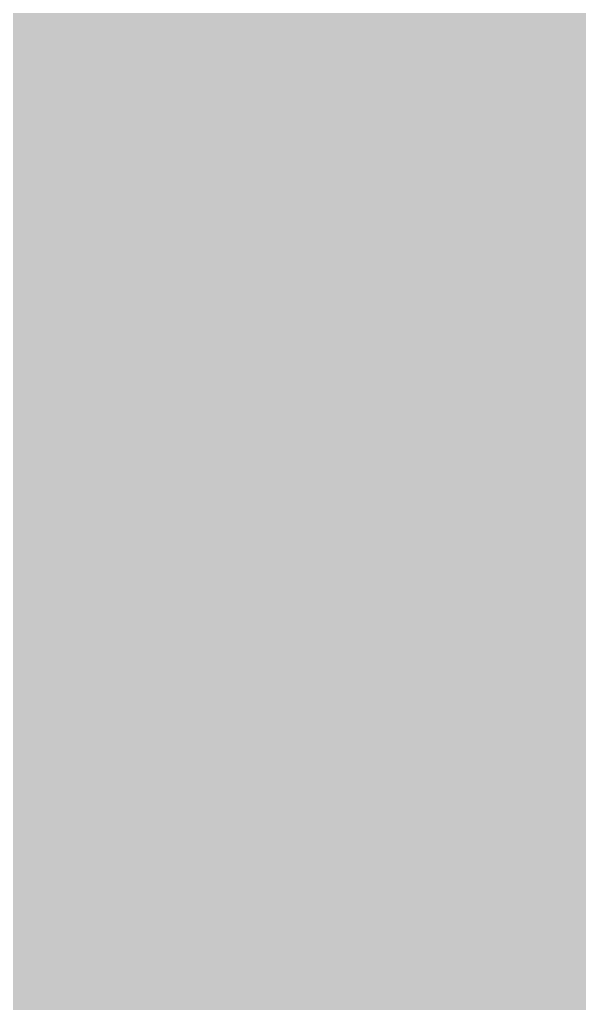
# Model space of a CAD drawing. Header units: inches. Extents: x -10205 to 13964, y -460 to 30702.
# Drawn here: x -3830.6488 to -3830.5285, y 10010.8291 to 10011.0403 of the extents above; entities that cross this region are included whole.
import ezdxf

# ---------------------------------------------------------------- set-up
doc = ezdxf.new("R2010")
doc.units = ezdxf.units.IN
doc.header["$MEASUREMENT"] = 0
doc.layers.add('A-WALL-7', color=113, linetype='Continuous', lineweight=5)

msp = doc.modelspace()

# ---------------------------------------------------------------- hatches: boundary and pattern name
at = {"layer": 'A-WALL-7'}
h = msp.add_hatch(color=256, dxfattribs=at)
h.paths.add_polyline_path([(-3829.97374, 10010.8394), (-3829.97374, 10050.9894), (-3830.72374, 10050.9894), (-3830.72374, 10010.8394)], flags=0)
h.paths.add_polyline_path([(-3829.97374, 10089.0144), (-3829.97374, 10153.9894), (-3830.72374, 10153.9894), (-3830.72374, 10089.0144)], flags=0)
h.paths.add_polyline_path([(-3830.72374, 10192.0144), (-3829.97374, 10192.0144), (-3829.97374, 10242.9894), (-3830.72374, 10242.9894), (-3830.72374, 10203.68191)], flags=0)
h.paths.add_polyline_path([(-3830.72374, 10281.0144), (-3829.97374, 10281.0144), (-3829.97374, 10339.2394), (-3830.72374, 10339.2394), (-3830.72374, 10300.72648)], flags=0)
h.paths.add_polyline_path([(-3830.72374, 10547.1894), (-3829.97374, 10547.9394), (-3829.97374, 10703.7894), (-3830.72374, 10703.7894), (-3830.72374, 10547.8144)], flags=0)
h.paths.add_polyline_path([(-3830.72374, 10531.2394), (-3829.97374, 10531.2394), (-3830.04306, 10547.1894), (-3830.72374, 10547.1894)], flags=0)
h.paths.add_polyline_path([(-3830.72374, 10895.7894), (-3829.97374, 10895.7894), (-3829.97374, 11010.9894), (-3830.72374, 11010.9894), (-3830.72374, 10970.2144)], flags=0)
h.paths.add_polyline_path([(-3830.72374, 11049.0144), (-3829.97374, 11049.0144), (-3829.97374, 11100.5894), (-3830.72374, 11100.5894), (-3830.72374, 11049.3894)], flags=0)
h.paths.add_polyline_path([(-3830.72374, 11138.6144), (-3829.97374, 11138.6144), (-3829.97374, 11164.5894), (-3830.72374, 11164.5894)], flags=0)
h.paths.add_polyline_path([(-3830.72374, 11202.6144), (-3829.97374, 11202.6144), (-3829.97374, 11202.9894), (-3830.72374, 11202.9894)], flags=0)
h.paths.add_polyline_path([(-3830.22374, 11241.0144), (-3829.97374, 11241.0144), (-3829.98462, 11241.5769), (-3830.72374, 11241.5769), (-3830.72374, 11241.0144)], flags=0)
h.paths.add_polyline_path([(-3829.97374, 11249.5769), (-3829.97374, 11279.7894), (-3830.72374, 11279.7894), (-3830.72374, 11249.5769), (-3830.13936, 11249.5769)], flags=0)
h.paths.add_polyline_path([(-3830.72374, 11317.8144), (-3829.97374, 11317.8144), (-3829.97374, 11318.1894), (-3830.72374, 11318.1894)], flags=0)
h.paths.add_polyline_path([(-3830.22374, 11356.2144), (-3829.97374, 11356.2144), (-3829.97374, 11380.1894), (-3830.72374, 11380.1894), (-3830.72374, 11356.2144)], flags=0)
h.paths.add_polyline_path([(-3829.97374, 11418.2144), (-3829.97374, 11471.7894), (-3830.72374, 11471.7894), (-3830.72374, 11418.2144)], flags=0)
h.paths.add_polyline_path([(-3829.97374, 11509.8144), (-3829.97374, 11587.3644), (-3830.72374, 11587.3644), (-3830.72374, 11509.8144)], flags=0)
h.paths.add_polyline_path([(-3829.97374, 11663.4144), (-3829.97374, 11778.9894), (-3830.72374, 11778.9894), (-3830.72374, 11663.4144)], flags=0)
h.paths.add_polyline_path([(-3829.97374, 11817.0144), (-3829.97374, 11867.7769), (-3830.72374, 11867.7769), (-3830.72374, 11817.0144)], flags=0)
h.paths.add_polyline_path([(-3829.97374, 11905.8019), (-3829.97374, 11970.9894), (-3830.72374, 11970.9894), (-3830.72374, 11905.8019)], flags=0)
h.paths.add_polyline_path([(-3830.22374, 12047.0394), (-3829.97374, 12047.0394), (-3829.97374, 12088.5894), (-3830.72374, 12088.5894), (-3830.72374, 12047.0394)], flags=0)
h = msp.add_hatch(color=256, dxfattribs=at)
h.paths.add_polyline_path([(-2103.47374, 10010.0894), (-2103.47374, 10010.8394), (-2138.91124, 10010.8394), (-2138.91124, 10010.0894), (-2105.75415, 10010.0894)], flags=0)
h.paths.add_polyline_path([(-3252.13624, 10010.0894), (-3252.13624, 10010.8394), (-3310.49874, 10010.8394), (-3310.49874, 10010.0894), (-3272.87374, 10010.0894)], flags=0)
h.paths.add_polyline_path([(-3175.71124, 10010.0894), (-3098.53624, 10010.0894), (-3098.53624, 10010.8394), (-3175.71124, 10010.8394), (-3175.71124, 10010.1894)], flags=0)
h.paths.add_polyline_path([(-3016.39874, 10010.0894), (-3016.39874, 10010.8394), (-3060.51124, 10010.8394), (-3060.51124, 10010.0894), (-3019.12374, 10010.0894)], flags=0)
h.paths.add_polyline_path([(-2214.96124, 10010.0894), (-2214.96124, 10010.8394), (-2281.51124, 10010.8394), (-2281.51124, 10010.0894), (-2274.91556, 10010.0894)], flags=0)
h.paths.add_polyline_path([(-2319.53624, 10010.0894), (-2319.53624, 10010.8394), (-2369.31124, 10010.8394), (-2369.31124, 10010.0894)], flags=0)
h.paths.add_polyline_path([(-2978.37374, 10010.0894), (-2906.53624, 10010.0894), (-2906.53624, 10010.8394), (-2978.37374, 10010.8394), (-2978.37374, 10010.1894)], flags=0)
h.paths.add_polyline_path([(-2482.62324, 10010.0894), (-2407.33624, 10010.0894), (-2407.33624, 10010.8394), (-2443.67374, 10010.8394), (-2443.54874, 10010.7144), (-2563.49874, 10010.7144), (-2563.37374, 10010.8394), (-2575.92374, 10010.8394), (-2575.92374, 10010.0894), (-2547.32594, 10010.0894)], flags=0)
h.paths.add_polyline_path([(-2868.51124, 10010.0894), (-2791.33624, 10010.0894), (-2791.33624, 10010.8394), (-2868.51124, 10010.8394), (-2868.51124, 10010.1894)], flags=0)
h.paths.add_polyline_path([(-2753.31124, 10010.0894), (-2714.53624, 10010.0894), (-2714.53624, 10010.8394), (-2753.31124, 10010.8394), (-2753.31124, 10010.1894)], flags=0)
h.paths.add_polyline_path([(-2615.92374, 10010.0894), (-2615.92374, 10010.8394), (-2676.51124, 10010.8394), (-2676.51124, 10010.0894), (-2637.92374, 10010.0894)], flags=0)
h.paths.add_polyline_path([(-3348.52374, 10010.0894), (-3348.52374, 10010.8394), (-3444.51124, 10010.8394), (-3444.51124, 10010.0894), (-3366.76111, 10010.0894)], flags=0)
h.paths.add_polyline_path([(-3214.11124, 10010.0894), (-3213.73624, 10010.0894), (-3213.73624, 10010.8394), (-3214.11124, 10010.8394), (-3214.11124, 10010.1894)], flags=0)
h.paths.add_polyline_path([(-3830.65352, 10010.0894), (-3751.33624, 10010.0894), (-3751.33624, 10010.8394), (-3830.72374, 10010.8394), (-3830.72374, 10010.0894)], flags=0)
h.paths.add_polyline_path([(-3713.31124, 10010.0894), (-3712.93624, 10010.0894), (-3712.93624, 10010.8394), (-3713.31124, 10010.8394), (-3713.31124, 10010.5894)], flags=0)
h.paths.add_polyline_path([(-3482.53624, 10010.0894), (-3482.53624, 10010.8394), (-3674.91124, 10010.8394), (-3674.91124, 10010.0894), (-3521.16164, 10010.0894)], flags=0)

doc.saveas('drawing.dxf')
